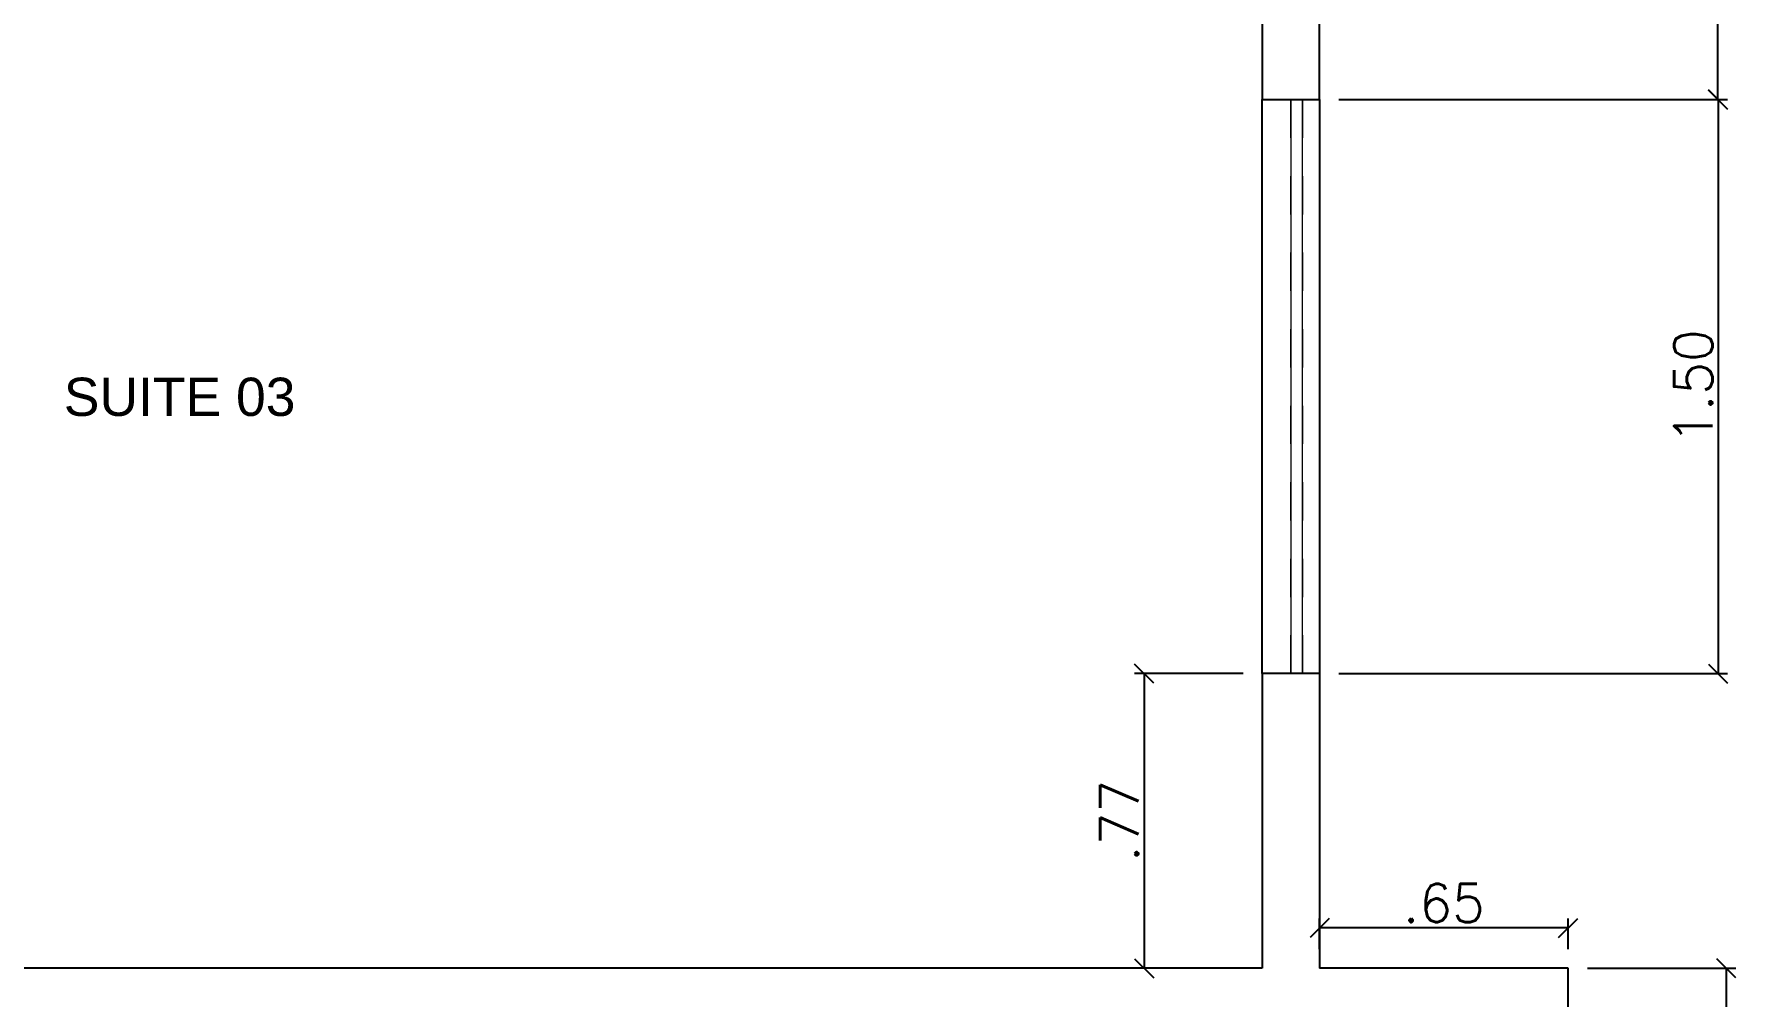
# Model space of a CAD drawing. Header units: metres. Extents: x 49881.8 to 49890.2, y 45902.3 to 45921.9.
# Drawn here: x 49885.746 to 49890.195, y 45910.667 to 45913.183 of the extents above; entities that cross this region are included whole.
import ezdxf

# ---------------------------------------------------------------- set-up
doc = ezdxf.new("R2010")
doc.units = ezdxf.units.M
doc.linetypes.add('Traço Curto', pattern=[0.0012, 0.0006, -0.0006])
doc.layers.add('A-FLOR-PATT', color=8, linetype='Continuous', lineweight=9)
doc.layers.add('A-GLAZ', color=151, linetype='Continuous', lineweight=9)
for name, color, linetype in [('ARQ-ALVNARIA (Paredes)', 4, 'Continuous'), ('ARQ-ESQ-01', 1, 'Continuous'), ('LEGENDAS', 30, 'Continuous')]:
    doc.layers.add(name, color=color, linetype=linetype)
doc.styles.add('ROMANS', font='romans.shx')
doc.styles.get("Standard").update_dxf_attribs({"font": 'arial.ttf'})
doc.dimstyles.new('1-50', dxfattribs={"dimscale": 0.5, "dimtxt": 0.2, "dimasz": 0.1, "dimexe": 0.05, "dimexo": 0.1, "dimgap": 0.03, "dimtad": 1, "dimzin": 5, "dimdsep": 46, "dimtxsty": 'ROMANS', "dimblk": 'OBLIQUE', "dimcen": 0, "dimclrd": 256, "dimclre": 256, "dimclrt": 2, "dimadec": 0, "dimazin": 0, "dimtfac": 1, "dimtofl": 0, "dimtmove": 2, "dimatfit": 3, "dimfxl": 0.04, "dimtolj": 1, "dimtzin": 1, "dimarcsym": 0})

# ---------------------------------------------------------------- blocks, each defined once
blk = doc.blocks.new('_Oblique')
at = {"color": 0, "linetype": 'ByBlock', "lineweight": -2}
blk.add_line((-0.5, -0.5), (0.5, 0.5), dxfattribs=at)
blk = doc.blocks.new('*D120')
at = {"layer": 'Defpoints', "color": 0, "transparency": 16777216}
for p in [(49889.7564, 45910.7418), (49890.1699, 45910.7418), (49889.7564, 45907.5918)]:
    blk.add_point(p, dxfattribs=at)
at = {"layer": 'LEGENDAS', "lineweight": -2, "transparency": 16777216}
for p, q in [((49889.8064, 45910.7418), (49890.1949, 45910.7418)), ((49890.1699, 45907.5918), (49890.1699, 45910.7418)), ((49889.8064, 45907.5918), (49890.1949, 45907.5918))]:
    blk.add_line(p, q, dxfattribs=at)
at = {"layer": 'LEGENDAS', "lineweight": -2, "transparency": 16777216, "xscale": 0.05, "yscale": 0.05, "zscale": 0.05}
for p, rotation in [((49890.1699, 45910.7418), 90), ((49890.1699, 45907.5918), 270)]:
    blk.add_blockref('_Oblique', p, dxfattribs=dict(at, rotation=rotation))
at = {"layer": 'LEGENDAS', "color": 2, "transparency": 16777216, "insert": (49890.1049, 45909.1668), "char_height": 0.1, "attachment_point": 5, "rotation": 90, "style": 'ROMANS'}
blk.add_mtext('\\A1;3.15', dxfattribs=at)
blk = doc.blocks.new('*D123')
at = {"layer": 'Defpoints', "color": 0, "transparency": 16777216}
for p in [(49889.1064, 45910.847), (49889.1064, 45910.7418), (49889.7564, 45910.7418)]:
    blk.add_point(p, dxfattribs=at)
at = {"layer": 'LEGENDAS', "lineweight": -2, "transparency": 16777216}
for p, q in [((49889.1064, 45910.7918), (49889.1064, 45910.872)), ((49889.7564, 45910.7918), (49889.7564, 45910.872)), ((49889.7564, 45910.847), (49889.1064, 45910.847))]:
    blk.add_line(p, q, dxfattribs=at)
at = {"layer": 'LEGENDAS', "lineweight": -2, "transparency": 16777216, "xscale": 0.05, "yscale": 0.05, "zscale": 0.05, "rotation": 180}
blk.add_blockref('_Oblique', (49889.1064, 45910.847), dxfattribs=at)
at = {"layer": 'LEGENDAS', "lineweight": -2, "transparency": 16777216, "xscale": 0.05, "yscale": 0.05, "zscale": 0.05}
blk.add_blockref('_Oblique', (49889.7564, 45910.847), dxfattribs=at)
at = {"layer": 'LEGENDAS', "color": 2, "transparency": 16777216, "insert": (49889.4314, 45910.912), "char_height": 0.1, "attachment_point": 5, "style": 'ROMANS'}
blk.add_mtext('\\A1;.65', dxfattribs=at)
blk = doc.blocks.new('*D124')
at = {"layer": 'Defpoints', "color": 0, "transparency": 16777216}
for p in [(49888.9564, 45911.5118), (49888.648, 45910.7418), (49888.9564, 45910.7418)]:
    blk.add_point(p, dxfattribs=at)
at = {"layer": 'LEGENDAS', "lineweight": -2, "transparency": 16777216}
for p, q in [((49888.9064, 45911.5118), (49888.623, 45911.5118)), ((49888.648, 45911.5118), (49888.648, 45910.7418)), ((49888.9064, 45910.7418), (49888.623, 45910.7418))]:
    blk.add_line(p, q, dxfattribs=at)
at = {"layer": 'LEGENDAS', "lineweight": -2, "transparency": 16777216, "xscale": 0.05, "yscale": 0.05, "zscale": 0.05}
for p, rotation in [((49888.648, 45911.5118), 90), ((49888.648, 45910.7418), 270)]:
    blk.add_blockref('_Oblique', p, dxfattribs=dict(at, rotation=rotation))
at = {"layer": 'LEGENDAS', "color": 2, "transparency": 16777216, "insert": (49888.583, 45911.1268), "char_height": 0.1, "attachment_point": 5, "rotation": 90, "style": 'ROMANS'}
blk.add_mtext('\\A1;.77', dxfattribs=at)
blk = doc.blocks.new('*D125')
at = {"layer": 'Defpoints', "color": 0, "transparency": 16777216}
for p in [(49889.1064, 45913.0118), (49889.1064, 45911.5118), (49890.1482, 45911.5118)]:
    blk.add_point(p, dxfattribs=at)
at = {"layer": 'LEGENDAS', "lineweight": -2, "transparency": 16777216}
for p, q in [((49889.1564, 45913.0118), (49890.1732, 45913.0118)), ((49890.1482, 45913.0118), (49890.1482, 45911.5118)), ((49889.1564, 45911.5118), (49890.1732, 45911.5118))]:
    blk.add_line(p, q, dxfattribs=at)
at = {"layer": 'LEGENDAS', "lineweight": -2, "transparency": 16777216, "xscale": 0.05, "yscale": 0.05, "zscale": 0.05}
for p, rotation in [((49890.1482, 45913.0118), 90), ((49890.1482, 45911.5118), 270)]:
    blk.add_blockref('_Oblique', p, dxfattribs=dict(at, rotation=rotation))
at = {"layer": 'LEGENDAS', "color": 2, "transparency": 16777216, "insert": (49890.0832, 45912.2618), "char_height": 0.1, "attachment_point": 5, "rotation": 90, "style": 'ROMANS'}
blk.add_mtext('\\A1;1.50', dxfattribs=at)
blk = doc.blocks.new('*D126')
at = {"layer": 'Defpoints', "color": 0, "transparency": 16777216}
for p in [(49889.1064, 45914.0218), (49890.1474, 45914.0218), (49889.1064, 45913.0118)]:
    blk.add_point(p, dxfattribs=at)
at = {"layer": 'LEGENDAS', "lineweight": -2, "transparency": 16777216}
for p, q in [((49889.1564, 45914.0218), (49890.1724, 45914.0218)), ((49890.1474, 45913.0118), (49890.1474, 45914.0218)), ((49889.1564, 45913.0118), (49890.1724, 45913.0118))]:
    blk.add_line(p, q, dxfattribs=at)
at = {"layer": 'LEGENDAS', "lineweight": -2, "transparency": 16777216, "xscale": 0.05, "yscale": 0.05, "zscale": 0.05}
for p, rotation in [((49890.1474, 45914.0218), 90), ((49890.1474, 45913.0118), 270)]:
    blk.add_blockref('_Oblique', p, dxfattribs=dict(at, rotation=rotation))
at = {"layer": 'LEGENDAS', "color": 2, "transparency": 16777216, "insert": (49890.0824, 45913.5168), "char_height": 0.1, "attachment_point": 5, "rotation": 90, "style": 'ROMANS'}
blk.add_mtext('\\A1;1.01', dxfattribs=at)

msp = doc.modelspace()

# ---------------------------------------------------------------- linework, layer by layer
at = {"layer": 'A-FLOR-PATT', "lineweight": 25}
for p, q in [((49888.9564, 45913.0118), (49889.1064, 45913.0118)), ((49889.1064, 45911.5118), (49888.9564, 45911.5118))]:
    msp.add_line(p, q, dxfattribs=at)
at = {"layer": 'A-GLAZ', "linetype": 'Traço Curto'}
for p, q in [((49889.1064, 45913.0118), (49888.9564, 45913.0118)), ((49889.0314, 45911.5118), (49889.0314, 45913.0118)), ((49889.0614, 45913.0118), (49889.0614, 45911.5118)), ((49889.1064, 45911.5118), (49888.9564, 45911.5118))]:
    msp.add_line(p, q, dxfattribs=at)
at = {"layer": 'A-GLAZ'}
for p, q in [((49889.0614, 45913.0118), (49889.0314, 45913.0118)), ((49889.0314, 45913.0118), (49889.0314, 45911.5118)), ((49889.0614, 45911.5118), (49889.0614, 45913.0118)), ((49889.0314, 45911.5118), (49889.0614, 45911.5118))]:
    msp.add_line(p, q, dxfattribs=at)
at = {"layer": 'ARQ-ALVNARIA (Paredes)'}
for p, q in [((49889.1064, 45913.0118), (49889.1064, 45914.0218)), ((49888.9564, 45913.5918), (49888.9564, 45913.0118)), ((49888.9564, 45911.5118), (49888.9564, 45910.7418)), ((49889.1064, 45911.5118), (49889.1064, 45910.7418)), ((49888.9564, 45910.7418), (49883.4014, 45910.7418)), ((49888.9564, 45910.7418), (49883.4014, 45910.7418)), ((49889.7564, 45910.7418), (49889.1064, 45910.7418)), ((49889.7564, 45907.5918), (49889.7564, 45910.7418))]:
    msp.add_line(p, q, dxfattribs=at)
at = {"layer": 'ARQ-ESQ-01'}
for p, q in [((49888.9564, 45911.5118), (49888.9564, 45913.0118)), ((49889.1064, 45913.0118), (49889.1064, 45911.5118))]:
    msp.add_line(p, q, dxfattribs=at)

# ---------------------------------------------------------------- texts
at = {"layer": 'A-FLOR-PATT', "lineweight": 25, "insert": (49885.8237, 45912.285), "char_height": 0.1, "attachment_point": 1}
msp.add_mtext_dynamic_manual_height_columns('SUITE 03', width=0.946816, gutter_width=12.5, heights=[0.1034], dxfattribs=at)

# ---------------------------------------------------------------- dimensions: what is measured, and where the dimension line sits
at = {"layer": 'LEGENDAS'}
for base, p1, p2, picture, middle in [((49890.1474, 45914.0218), (49889.1064, 45913.0118), (49889.1064, 45914.0218), '*D126', (49890.0824, 45913.5168)), ((49890.1482, 45911.5118), (49889.1064, 45913.0118), (49889.1064, 45911.5118), '*D125', (49890.0832, 45912.2618)), ((49888.648, 45910.7418), (49888.9564, 45911.5118), (49888.9564, 45910.7418), '*D124', (49888.583, 45911.1268)), ((49890.1699, 45910.7418), (49889.7564, 45907.5918), (49889.7564, 45910.7418), '*D120', (49890.1049, 45909.1668))]:
    dim = msp.add_linear_dim(base=base, p1=p1, p2=p2, angle=90, dimstyle='1-50', dxfattribs=at)
    dim.commit()
    dim.dimension.update_dxf_attribs({"geometry": picture, "text_midpoint": middle})
dim = msp.add_linear_dim(base=(49889.1064, 45910.847), p1=(49889.7564, 45910.7418), p2=(49889.1064, 45910.7418), dimstyle='1-50', dxfattribs=at)
dim.commit()
dim.dimension.update_dxf_attribs({"geometry": '*D123', "text_midpoint": (49889.4314, 45910.912)})

doc.saveas('drawing.dxf')
